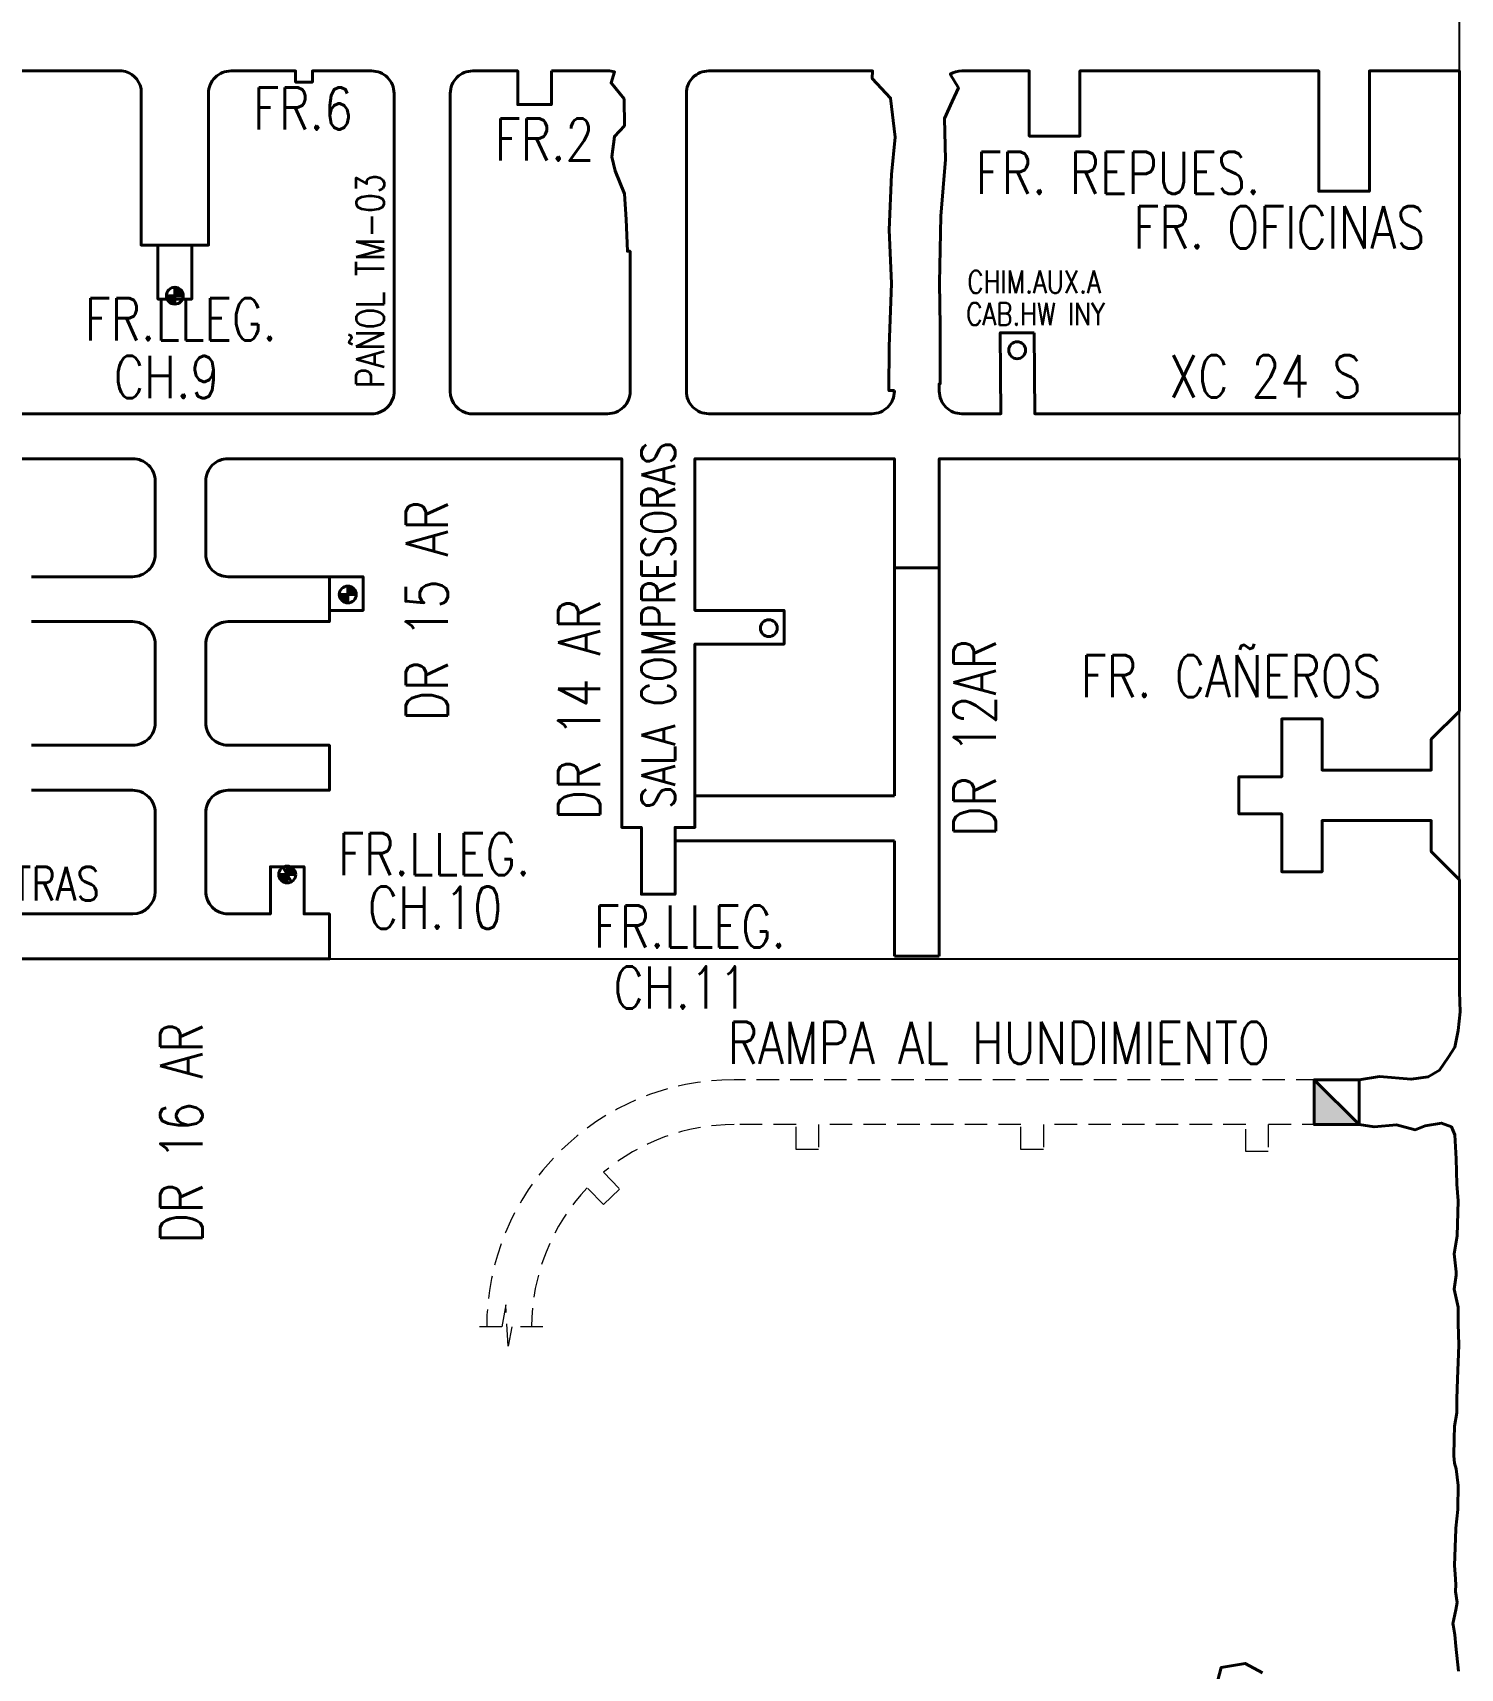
# Model space of a CAD drawing. Header units: millimetres. Extents: x -28 to 1943, y -5245 to 2752.
# Drawn here: x 841 to 968, y -101.1 to 44.4 of the extents above; entities that cross this region are included whole.
import ezdxf
from ezdxf.enums import TextEntityAlignment as Align

# ---------------------------------------------------------------- set-up
doc = ezdxf.new("R2010")
doc.units = ezdxf.units.MM
doc.linetypes.add('DASHEDX2', pattern=[1.5, 1, -0.5])
doc.layers.add('75-142-128-207', color=10, linetype='Continuous')
doc.styles.add('1-1500', font='romans.shx', dxfattribs={"width": 0.8, "height": 3.75})
doc.styles.add('ROMANS', font='romans.shx', dxfattribs={"width": 0.8})

msp = doc.modelspace()

# ---------------------------------------------------------------- hatches: boundary and pattern name
at = {"lineweight": 40}
h = msp.add_hatch(color=7, dxfattribs=at)
h.paths.add_polyline_path([(854.389, 21, 0.4142136), (853.639, 21.75), (853.639, 21)])
h.paths.add_polyline_path([(852.889, 21, 0.4142136), (853.639, 20.25), (853.639, 21)])
h = msp.add_hatch(color=7, dxfattribs=at)
h.paths.add_polyline_path([(869.772, -5.584, 0.4142136), (869.022, -4.834), (869.022, -5.584)])
h.paths.add_polyline_path([(868.272, -5.584, 0.4142136), (869.022, -6.334), (869.022, -5.584)])
h = msp.add_hatch(color=7, dxfattribs=at)
h.paths.add_polyline_path([(864.389, -30.5, 0.4142136), (863.639, -29.75), (863.639, -30.5)])
h.paths.add_polyline_path([(862.889, -30.5, 0.4142136), (863.639, -31.25), (863.639, -30.5)])
msp.add_hatch(color=256, dxfattribs=at).paths.add_polyline_path([(954.993, -48.752), (954.993, -52.752), (958.922, -52.752), (958.993, -52.762), (958.993, -52.752)])
msp.add_hatch(color=256, dxfattribs=at).paths.add_polyline_path([(954.993, -48.752), (954.993, -52.752), (958.922, -52.752), (958.993, -52.762), (958.993, -52.752)])
msp.add_hatch(color=256, dxfattribs=at).paths.add_polyline_path([(954.993, -48.752), (954.993, -52.752), (958.922, -52.752), (958.993, -52.762), (958.993, -52.752)])

# ---------------------------------------------------------------- linework, layer by layer
at = {"color": 7, "linetype": 'Continuous', "lineweight": 40}
for p, q in [((852.139, 25.5), (852.139, 20.7)), ((852.139, 25.5), (852.139, 20.7)), ((855.139, 25.5), (855.139, 20.7)), ((855.139, 25.5), (855.139, 20.7)), ((852.139, 20.7), (855.139, 20.7)), ((852.139, 20.7), (855.139, 20.7)), ((854.052, 21.626), (853.226, 20.374)), ((854.052, 21.626), (853.226, 20.374)), ((858.389, -4), (867.389, -4)), ((858.389, -4), (867.389, -4)), ((867.389, -7), (867.389, -8)), ((867.389, -7), (867.389, -8)), ((858.389, -8), (867.389, -8)), ((858.389, -8), (867.389, -8)), ((856.389, -17), (856.389, -10)), ((856.389, -17), (856.389, -10)), ((858.389, -19), (867.389, -19)), ((858.389, -19), (867.389, -19)), ((867.389, -23), (867.389, -19)), ((867.389, -23), (867.389, -19)), ((858.389, -23), (867.389, -23)), ((858.389, -23), (867.389, -23)), ((856.389, -32), (856.389, -25)), ((856.389, -32), (856.389, -25)), ((862.139, -29.8), (863.37, -29.8)), ((862.139, -34), (862.139, -29.8)), ((862.139, -29.8), (863.37, -29.8)), ((862.139, -34), (862.139, -29.8)), ((864.287, -30.122), (862.991, -30.878)), ((864.287, -30.122), (862.991, -30.878)), ((864.287, -30.122), (862.991, -30.878)), ((864.287, -30.122), (862.991, -30.878)), ((863.261, -29.852), (864.017, -31.148)), ((863.261, -29.852), (864.017, -31.148)), ((863.908, -29.8), (865.139, -29.8)), ((863.908, -29.8), (865.139, -29.8)), ((865.139, -34), (865.139, -29.8)), ((865.139, -34), (865.139, -29.8)), ((858.389, -34), (862.139, -34)), ((858.389, -34), (862.139, -34)), ((865.139, -34), (867.389, -34)), ((865.139, -34), (867.389, -34)), ((954.993, -48.752), (958.993, -52.752)), ((954.993, -48.752), (958.993, -52.752)), ((958.993, -52.752), (958.993, -48.752)), ((958.993, -52.752), (958.993, -48.752))]:
    msp.add_line(p, q, dxfattribs=at)
at = {"color": 7, "lineweight": 40}
for p, q in [((852.889, 21), (854.389, 21)), ((852.889, 21), (854.389, 21)), ((853.639, 20.25), (853.639, 21.75)), ((853.639, 20.25), (853.639, 21.75)), ((867.389, -4), (870.389, -4)), ((867.389, -4), (870.389, -4)), ((870.389, -4), (870.389, -7)), ((870.389, -4), (870.389, -7)), ((868.272, -5.584), (869.772, -5.584)), ((868.272, -5.584), (869.772, -5.584)), ((869.022, -6.334), (869.022, -4.834)), ((869.022, -6.334), (869.022, -4.834)), ((870.389, -7), (867.389, -7)), ((870.389, -7), (867.389, -7)), ((862.889, -30.5), (864.389, -30.5)), ((862.889, -30.5), (864.389, -30.5)), ((863.639, -31.25), (863.639, -29.75)), ((863.639, -31.25), (863.639, -29.75))]:
    msp.add_line(p, q, dxfattribs=at)
at = {"color": 3, "linetype": 'Continuous', "lineweight": 40}
for p, q in [((917.639, -23.5), (917.639, -3.198)), ((917.639, -23.5), (917.639, -3.198)), ((921.639, -37.75), (921.639, -3.198)), ((921.639, -37.75), (921.639, -3.198)), ((899.894, -23.5), (917.639, -23.5)), ((899.894, -23.5), (917.639, -23.5)), ((898.143, -27.5), (917.639, -27.5)), ((898.143, -27.5), (917.639, -27.5)), ((917.639, -37.75), (917.639, -27.5)), ((917.639, -37.75), (917.639, -27.5)), ((917.639, -37.75), (921.639, -37.75)), ((917.639, -37.75), (921.639, -37.75))]:
    msp.add_line(p, q, dxfattribs=at)
at = {"color": 7, "lineweight": 40}
for points in [[(818, 10.5), (871.329, 10.5, 0.3624842), (873.139, 12.314), (873.139, 39, 0.4142136), (871.139, 41), (865.884, 41), (865.884, 40), (864.384, 40), (864.384, 41), (858.639, 41, 0.4142136), (856.639, 39), (856.639, 25.5), (850.639, 25.5), (850.639, 39.418, 0.3204621), (848.935, 41), (826.639, 41)], [(818, 10.5), (871.329, 10.5, 0.3624842), (873.139, 12.314), (873.139, 39, 0.4142136), (871.139, 41), (865.884, 41), (865.884, 40), (864.384, 40), (864.384, 41), (858.639, 41, 0.4142136), (856.639, 39), (856.639, 25.5), (850.639, 25.5), (850.639, 39.418, 0.3204621), (848.935, 41), (826.639, 41)], [(887.139, 41), (887.139, 38), (884.139, 38), (884.139, 41), (880.139, 41, 0.4142136), (878.139, 39), (878.139, 12.485, 0.3783012), (879.891, 10.5), (892.139, 10.5, 0.4142136), (894.139, 12.5), (894.139, 24.95), (893.897, 24.95), (893.782, 27.773), (893.639, 30.051), (892.798, 32.098), (892.519, 33.353), (892.741, 35.175), (893.634, 36.116), (893.594, 38.511), (892.444, 39.938), (892.757, 40.902, 0.0787337), (892.139, 41), (887.139, 41)], [(887.139, 41), (887.139, 38), (884.139, 38), (884.139, 41), (880.139, 41, 0.4142136), (878.139, 39), (878.139, 12.485, 0.3783012), (879.891, 10.5), (892.139, 10.5, 0.4142136), (894.139, 12.5), (894.139, 24.95), (893.897, 24.95), (893.782, 27.773), (893.639, 30.051), (892.798, 32.098), (892.519, 33.353), (892.741, 35.175), (893.634, 36.116), (893.594, 38.511), (892.444, 39.938), (892.757, 40.902, 0.0787337), (892.139, 41), (887.139, 41)], [(917.639, -3.198), (921.639, -3.198), (917.639, -3.198), (917.639, 6.5), (899.894, 6.5), (899.894, -7), (907.839, -7), (907.839, -10), (899.894, -10), (899.894, -26.3), (898.143, -26.3), (898.139, -32.251), (895.139, -32.249), (895.143, -26.3), (893.394, -26.3), (893.394, 6.5), (858.389, 6.5, 0.4142136), (856.389, 4.5), (856.389, -2, 0.4142136), (858.389, -4), (867.389, -4), (867.389, -8), (858.389, -8, 0.4142136), (856.389, -10), (856.389, -17, 0.4142136), (858.389, -19), (867.389, -19), (867.389, -23), (858.389, -23, 0.4142136), (856.389, -25), (856.389, -32, 0.4142136), (858.389, -34), (862.139, -34), (862.139, -29.8), (865.139, -29.8), (865.139, -34), (867.389, -34), (867.389, -38), (813, -38)], [(917.639, -3.198), (921.639, -3.198), (917.639, -3.198), (917.639, 6.5), (899.894, 6.5), (899.894, -7), (907.839, -7), (907.839, -10), (899.894, -10), (899.894, -26.3), (898.143, -26.3), (898.139, -32.251), (895.139, -32.249), (895.143, -26.3), (893.394, -26.3), (893.394, 6.5), (858.389, 6.5, 0.4142136), (856.389, 4.5), (856.389, -2, 0.4142136), (858.389, -4), (867.389, -4), (867.389, -8), (858.389, -8, 0.4142136), (856.389, -10), (856.389, -17, 0.4142136), (858.389, -19), (867.389, -19), (867.389, -23), (858.389, -23, 0.4142136), (856.389, -25), (856.389, -32, 0.4142136), (858.389, -34), (862.139, -34), (862.139, -29.8), (865.139, -29.8), (865.139, -34), (867.389, -34), (867.389, -38), (813, -38)]]:
    msp.add_lwpolyline(points, format="xyb", dxfattribs=at)
for points in [[(917.639, 12.564), (917.153, 12.564), (917.184, 16.47), (917.381, 22.085), (917.169, 26.866), (917.389, 31.775), (917.708, 35.09), (917.306, 38.586), (915.677, 40.322), (915.697, 40.999, 0.0072538), (915.639, 41), (901.139, 41, 0.4142136), (899.139, 39), (899.139, 12.5, 0.4142136), (901.139, 10.5), (915.639, 10.5, 0.4142136), (917.639, 12.5)], [(917.639, 12.564), (917.153, 12.564), (917.184, 16.47), (917.381, 22.085), (917.169, 26.866), (917.389, 31.775), (917.708, 35.09), (917.306, 38.586), (915.677, 40.322), (915.697, 40.999, 0.0072538), (915.639, 41), (901.139, 41, 0.4142136), (899.139, 39), (899.139, 12.5, 0.4142136), (901.139, 10.5), (915.639, 10.5, 0.4142136), (917.639, 12.5)], [(930.066, 17.7), (927.066, 17.7), (927.122, 10.5), (923.639, 10.5, -0.4142136), (921.639, 12.5), (921.639, 13.175), (921.717, 13.175), (921.72, 18.279), (921.656, 22.143), (921.765, 28.083), (922.191, 33.119), (922.09, 36.753), (922.769, 38.272), (923.337, 39.506), (922.612, 40.716, -0.1356017), (923.639, 41), (929.639, 41), (929.639, 35.2), (934.139, 35.2), (934.139, 41), (955.395, 41), (955.395, 30.298), (959.895, 30.298), (959.895, 41), (967.895, 41), (967.895, 10.5), (930.122, 10.5)], [(930.066, 17.7), (927.066, 17.7), (927.122, 10.5), (923.639, 10.5, -0.4142136), (921.639, 12.5), (921.639, 13.175), (921.717, 13.175), (921.72, 18.279), (921.656, 22.143), (921.765, 28.083), (922.191, 33.119), (922.09, 36.753), (922.769, 38.272), (923.337, 39.506), (922.612, 40.716, -0.1356017), (923.639, 41), (929.639, 41), (929.639, 35.2), (934.139, 35.2), (934.139, 41), (955.395, 41), (955.395, 30.298), (959.895, 30.298), (959.895, 41), (967.895, 41), (967.895, 10.5), (930.122, 10.5)]]:
    msp.add_lwpolyline(points, format="xyb", close=True, dxfattribs=at)
at = {"color": 7, "linetype": 'Continuous', "lineweight": 40}
for points in [[(855.139, 25.5), (855.139, 20.7), (852.139, 20.7), (852.139, 25.5)], [(855.139, 25.5), (855.139, 20.7), (852.139, 20.7), (852.139, 25.5)], [(921.639, -3.198), (921.639, 6.5), (967.895, 6.5), (967.895, -15.955), (965.395, -18.455), (965.395, -21.205), (955.693, -21.205), (955.693, -16.655), (952.093, -16.655), (952.093, -21.805), (948.294, -21.805), (948.294, -25.105), (952.093, -25.105), (952.093, -30.255), (955.693, -30.255), (955.693, -25.705), (965.395, -25.705), (965.395, -28.455), (967.895, -30.955), (967.895, -40.934), (967.979, -42.727), (967.792, -44.376), (967.484, -45.847), (966.903, -46.77), (966.119, -47.894), (965.127, -48.49), (963.598, -48.709), (960.779, -48.469), (958.993, -48.752)], [(921.639, -3.198), (921.639, 6.5), (967.895, 6.5), (967.895, -15.955), (965.395, -18.455), (965.395, -21.205), (955.693, -21.205), (955.693, -16.655), (952.093, -16.655), (952.093, -21.805), (948.294, -21.805), (948.294, -25.105), (952.093, -25.105), (952.093, -30.255), (955.693, -30.255), (955.693, -25.705), (965.395, -25.705), (965.395, -28.455), (967.895, -30.955), (967.895, -40.934), (967.979, -42.727), (967.792, -44.376), (967.484, -45.847), (966.903, -46.77), (966.119, -47.894), (965.127, -48.49), (963.598, -48.709), (960.779, -48.469), (958.993, -48.752)], [(867.389, -7), (870.389, -7), (870.389, -4), (867.389, -4)], [(867.389, -7), (870.389, -7), (870.389, -4), (867.389, -4)], [(967.826, -101.386), (967.587, -99.14), (967.501, -98.136), (967.336, -97.253), (967.317, -97.158), (967.588, -95.924), (967.698, -95.271), (967.544, -94.276), (967.579, -93.649), (967.52, -92.754), (967.469, -91.967), (967.58, -88.754), (967.573, -88.657), (967.768, -86.997), (967.768, -86.883), (967.789, -84.854), (967.606, -83.387), (967.478, -82.863), (967.408, -82.211), (967.444, -80.702), (967.471, -79.565), (967.671, -78.402), (967.682, -77.187), (967.737, -75.37), (967.801, -73.893), (967.845, -72.375), (967.788, -70.429), (967.784, -68.986), (967.429, -67.399), (967.612, -66.131), (967.61, -65.86), (967.45, -64.232), (967.716, -62.637), (967.792, -59.529), (967.667, -58.033), (967.625, -55.795), (967.509, -53.661), (967.193, -52.942), (966.299, -52.607), (964.858, -52.846), (963.969, -53.211), (962.313, -52.76), (960.309, -52.955), (958.993, -52.752)], [(967.826, -101.386), (967.587, -99.14), (967.501, -98.136), (967.336, -97.253), (967.317, -97.158), (967.588, -95.924), (967.698, -95.271), (967.544, -94.276), (967.579, -93.649), (967.52, -92.754), (967.469, -91.967), (967.58, -88.754), (967.573, -88.657), (967.768, -86.997), (967.768, -86.883), (967.789, -84.854), (967.606, -83.387), (967.478, -82.863), (967.408, -82.211), (967.444, -80.702), (967.471, -79.565), (967.671, -78.402), (967.682, -77.187), (967.737, -75.37), (967.801, -73.893), (967.845, -72.375), (967.788, -70.429), (967.784, -68.986), (967.429, -67.399), (967.612, -66.131), (967.61, -65.86), (967.45, -64.232), (967.716, -62.637), (967.792, -59.529), (967.667, -58.033), (967.625, -55.795), (967.509, -53.661), (967.193, -52.942), (966.299, -52.607), (964.858, -52.846), (963.969, -53.211), (962.313, -52.76), (960.309, -52.955), (958.993, -52.752)], [(946.238, -102.857), (946.699, -101.054), (948.841, -100.681), (950.374, -101.515)], [(946.238, -102.857), (946.699, -101.054), (948.841, -100.681), (950.374, -101.515)]]:
    msp.add_lwpolyline(points, dxfattribs=at)
for points in [[(840.889, -4), (849.889, -4, 0.4142136), (851.889, -2), (851.889, 4.5, 0.4142136), (849.889, 6.5), (835.639, 6.5)], [(840.889, -4), (849.889, -4, 0.4142136), (851.889, -2), (851.889, 4.5, 0.4142136), (849.889, 6.5), (835.639, 6.5)], [(840.889, -19), (849.889, -19, 0.4142136), (851.889, -17), (851.889, -10, 0.4142136), (849.889, -8), (840.889, -8)], [(840.889, -19), (849.889, -19, 0.4142136), (851.889, -17), (851.889, -10, 0.4142136), (849.889, -8), (840.889, -8)], [(817, -34), (849.889, -34, 0.4142027), (851.889, -32), (851.889, -25, 0.4142136), (849.889, -23), (840.889, -23)], [(817, -34), (849.889, -34, 0.4142027), (851.889, -32), (851.889, -25, 0.4142136), (849.889, -23), (840.889, -23)]]:
    msp.add_lwpolyline(points, format="xyb", dxfattribs=at)
at = {"color": 252, "linetype": 'DASHEDX2', "lineweight": 15, "ltscale": 2}
for points in [[(958.388, -48.752), (903.38, -48.752, 0.4142136), (881.379, -70.753)], [(958.922, -52.752), (950.895, -52.752), (950.895, -55.152), (948.895, -55.152), (948.895, -52.752), (930.895, -52.752), (930.895, -54.952), (928.895, -54.952), (928.895, -52.752), (910.895, -52.752), (910.895, -54.952), (908.895, -54.952), (908.895, -52.752), (903.38, -52.752, 0.176917), (891.778, -56.99), (893.205, -58.486), (891.758, -59.866), (890.322, -58.362, 0.1921155), (885.379, -70.753)]]:
    msp.add_lwpolyline(points, format="xyb", dxfattribs=at)
at = {"color": 7, "linetype": 'Continuous', "lineweight": 40}
msp.add_lwpolyline([(958.993, -52.752), (958.993, -48.752), (954.993, -48.752), (954.993, -52.752)], close=True, dxfattribs=at)
msp.add_lwpolyline([(958.993, -52.752), (958.993, -48.752), (954.993, -48.752), (954.993, -52.752)], close=True, dxfattribs=at)
at = {"color": 252, "linetype": 'DASHEDX2', "lineweight": 15, "ltscale": 2}
msp.add_lwpolyline([(886.379, -70.753), (883.608, -70.753), (883.283, -72.47), (883.075, -68.771), (882.735, -70.753), (880.379, -70.753)], dxfattribs=at)
at = {"color": 7, "lineweight": 40}
for centre in [(853.639, 21), (928.561, 16.147), (863.639, -30.5), (863.639, -30.5)]:
    msp.add_circle(centre, 0.75, dxfattribs=at)
at = {"lineweight": 40}
msp.add_circle((869.022, -5.584), 0.75, dxfattribs=at)
at = {"color": 7, "linetype": 'Continuous', "lineweight": 40}
for centre in [(869.022, -5.584), (906.472, -8.584)]:
    msp.add_circle(centre, 0.75, dxfattribs=at)
at = {"color": 7, "lineweight": 40}
for centre, start, end in [((858.389, -10), 90, 180), ((858.389, -17), 180, 270), ((858.389, -25), 90, 180), ((858.389, -32), 180, 270)]:
    msp.add_arc(centre, 2, start, end, dxfattribs=at)
at = {"layer": '75-142-128-207'}
msp.add_lwpolyline([(867.389, -38), (967.895, -38), (967.895, 231.523), (777.458, 231.523), (776.311, -38), (867.389, -38)], close=True, dxfattribs=at)

# ---------------------------------------------------------------- texts
at = {"style": '1-1500', "width": 0.8}
for s, p in [('FR.6', (865.041, 35.78)), ('FR.2', (886.523, 33.027)), ('FR. REPUES.', (937.537, 30.054)), ('FR. OFICINAS', (951.881, 25.206)), ('FR.LLEG.', (854.16, 17.028)), ('CH.9', (852.909, 11.895)), ('FR.LLEG.', (876.718, -30.555)), ('CH.10', (876.778, -35.319)), ('FR.LLEG.', (899.436, -37.003)), ('CH.11', (898.63, -42.418)), ('RAMPA AL HUNDIMIENTO', (926.92, -47.342))]:
    msp.add_text(s, height=3.75, dxfattribs=at).set_placement(p, align=Align.CENTER)
at = {"color": 7, "style": 'ROMANS', "width": 0.8}
for s, height, p in [('PAÑOL TM-03', 2.5, (872.255, 12.795)), ('SALA COMPRESORAS', 3, (898.144, -24.676))]:
    msp.add_text(s, height=height, rotation=90, dxfattribs=at).set_placement(p)
for s, height, p in [('CHIM.AUX.A', 2, (930.07, 21.232)), ('CAB.HW INY', 2, (930.206, 18.375)), ('SALA MUESTRAS', 3, (834.144, -32.819))]:
    msp.add_text(s, height=height, dxfattribs=at).set_placement(p, align=Align.CENTER)
at = {"style": '1-1500', "width": 0.8}
for s, p in [('XC 24 S', (942.087, 11.955)), ('FR. CAÑEROS', (934.22, -14.717))]:
    msp.add_text(s, height=3.75, dxfattribs=at).set_placement(p)
for s, p in [('DR 15 AR', (876.057, 2.81)), ('DR 16 AR', (854.214, -43.655))]:
    msp.add_text(s, height=3.75, rotation=90, dxfattribs=at).set_placement(p, align=Align.MIDDLE_RIGHT)
for s, p in [('DR 14 AR', (891.474, -25.679)), ('DR 12AR', (926.666, -27.159))]:
    msp.add_text(s, height=3.75, rotation=90, dxfattribs=at).set_placement(p)

doc.saveas('drawing.dxf')
